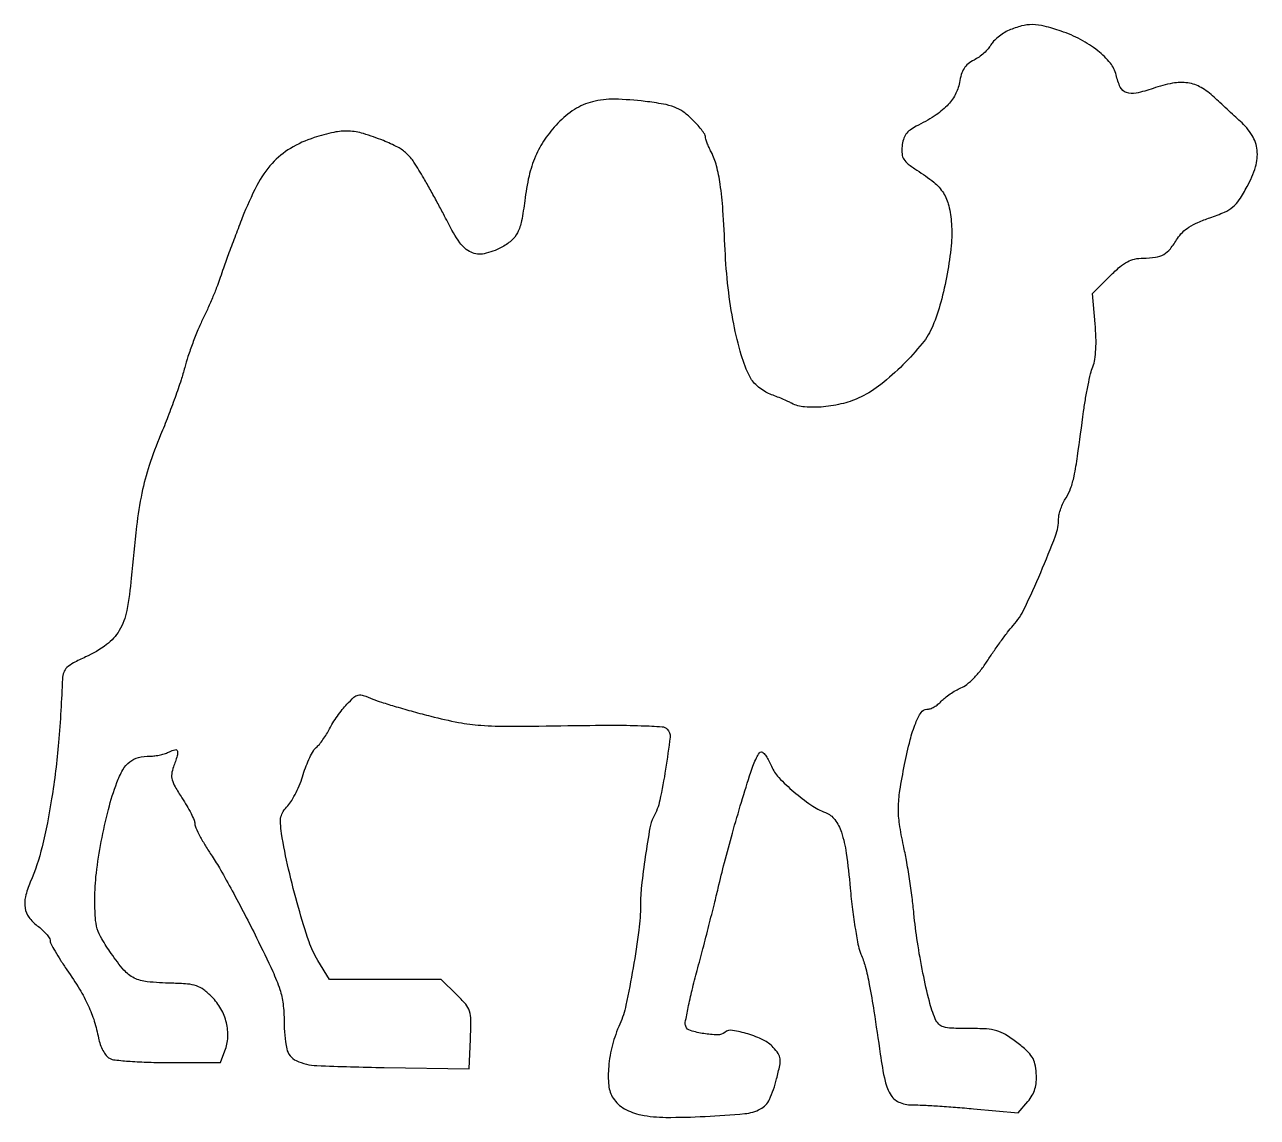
# Model space of a CAD drawing. Extents: x 0 to 290, y 0 to 257.
import ezdxf

# ---------------------------------------------------------------- set-up
doc = ezdxf.new("R2010")
doc.units = 0

msp = doc.modelspace()

# ---------------------------------------------------------------- linework, layer by layer
msp.add_lwpolyline([(231.328737, 255.542239, 0.036672), (230.033362, 254.861889, 0.030415), (228.763446, 253.959617, 0.031463), (227.698384, 252.984279, 0.068869), (227.049093, 252.091731, -0.058685), (226.422674, 251.192845, -0.028463), (225.433369, 250.198342, -0.027763), (224.272075, 249.267678, -0.035723), (223.105209, 248.554405, 0.052157), (221.722492, 247.645586, 0.077333), (220.756494, 246.567784, 0.069789), (220.100355, 245.163282, 0.034795), (219.655555, 243.247419, -0.085296), (218.685596, 240.403992, -0.070134), (216.770419, 237.826138, -0.055307), (213.776701, 235.398825, -0.027771), (209.535489, 232.997063, 0.042388), (208.063368, 232.105677, 0.080936), (207.093408, 231.125363, 0.083368), (206.502288, 229.908548, 0.047365), (206.190384, 228.297242, 0.047205), (206.186385, 226.486954, 0.116797), (206.607013, 225.237243, 0.090699), (207.62026, 224.123338, 0.021445), (209.690384, 222.679886, -0.0285), (213.638425, 219.843444, -0.079765), (215.907768, 217.315899, -0.086954), (217.163421, 214.337365, -0.038339), (217.799431, 210.096082, -0.043), (217.728466, 204.931, -0.020316), (216.79558, 198.326051, -0.020255), (215.288103, 191.630205, -0.032978), (213.412627, 186.116676, -0.07172), (210.939282, 181.962376, -0.027397), (206.414255, 176.956444, -0.027639), (201.229946, 172.356285, -0.054011), (196.562847, 169.413411, -0.050902), (192.42349, 167.888565, -0.039974), (187.708694, 167.072778, -0.041323), (183.309039, 167.033947, -0.103343), (180.236431, 167.916585, 0.015463), (179.345896, 168.352002, 0.005425), (178.041536, 168.923552, 0.00538), (176.5925, 169.521518, 0.006271), (175.202842, 170.057439, -0.05006), (173.836746, 170.726748, -0.035852), (172.458569, 171.725866, -0.036405), (171.271697, 172.880731, -0.06234), (170.490689, 174.018005, -0.049272), (168.394646, 179.284394, -0.021747), (166.63483, 186.57557, -0.02002), (165.327443, 195.03628, -0.017285), (164.620444, 204, 0.005635), (164.104098, 213.308425, 0.018795), (163.467135, 219.395056, 0.028605), (162.599093, 223.698218, 0.056246), (161.342757, 226.950655, -0.015139), (160.833018, 228.003968, -0.016308), (160.401327, 229.060693, -0.016025), (160.090828, 229.98781, -0.071439), (160.006161, 230.553833, 0.146429), (159.828544, 231.134936, 0.018149), (159.047122, 232.220933, 0.020168), (157.995045, 233.469126, 0.015423), (156.75, 234.749216, 0.038555), (154.694602, 236.450316, 0.06412), (152.709739, 237.49941, 0.046729), (150.112989, 238.203479, 0.012108), (145.822133, 238.839539, 0.026233), (138.634253, 239.347092, 0.065933), (133.426367, 238.75274, 0.081554), (129.233961, 236.940262, 0.059368), (125.307729, 233.703738, 0.04082), (122.251647, 229.933831, 0.048965), (120.05592, 225.931303, 0.044548), (118.53882, 221.27336, 0.026206), (117.527394, 215.5, -0.017018), (116.785114, 210.75141, -0.068976), (115.847327, 207.984944, -0.099102), (114.383727, 206.107348, -0.058534), (112.020016, 204.51035, -0.065193), (107.978458, 203.048569, -0.165873), (104.919718, 203.392295, -0.13253), (102.268804, 205.644157, -0.035817), (99.45047, 210.437969, 0.006893), (98.449452, 212.390852, 0.00256), (96.989653, 215.110839, 0.002536), (95.367062, 218.061568, 0.003061), (93.812177, 220.815698, 0.015093), (91.514872, 224.560496, 0.060766), (89.785551, 226.606013, 0.068145), (87.714832, 228.057918, 0.022151), (84.312177, 229.623098, 0.023551), (79.64667, 231.272097, 0.062438), (76.16519, 231.862313, 0.063698), (72.686307, 231.569381, 0.025295), (68.047908, 230.326478, 0.056738), (62.476554, 227.799988, 0.07529), (58.188042, 224.264895, 0.062698), (54.612275, 219.103528, 0.027346), (51.162226, 211.5, 0.00227), (49.578926, 207.378125, 0.002304), (48.041088, 203.2625, 0.00224), (46.735987, 199.670503, 0.009466), (46.004414, 197.5, -0.015975), (45.32485, 195.567286, -0.006593), (44.287514, 192.994388, -0.006515), (43.101722, 190.262083, -0.008331), (41.935195, 187.778768, 0.015192), (40.752619, 185.168835, 0.009432), (39.516978, 182.040635, 0.00946), (38.41324, 178.904515, 0.016838), (37.641643, 176.278768, -0.01703), (36.789053, 173.381511, -0.005897), (35.367901, 169.260013, -0.005851), (33.694083, 164.752298, -0.006768), (31.991812, 160.5, 0.019081), (29.307536, 153.284648, 0.029007), (27.588252, 146.821785, 0.021863), (26.340071, 139.002213, 0.006289), (25.092425, 126.811562, -0.025144), (24.022726, 119.203692, -0.084247), (22.264218, 114.504227, -0.103904), (19.281538, 111.192859, -0.050336), (14.340524, 108.298359, 0.014824), (11.490237, 106.889807, 0.066868), (9.984467, 105.809899, 0.111317), (9.212445, 104.665238, 0.084266), (8.905244, 103.176693, -0.012673), (7.996678, 88.234236, -0.017621), (6.374445, 74.927569, -0.019969), (4.144468, 63.724647, -0.042509), (1.355938, 55.348871, 0.042093), (0.224352, 51.959391, 0.099838), (0.120954, 49.313982, 0.118979), (1.037578, 47.12644, 0.075272), (3, 45.158121, -0.024264), (4.148592, 44.219462, -0.02987), (5.119134, 43.233268, -0.030813), (5.813873, 42.330808, -0.149447), (6.001307, 41.720063, 0.120785), (6.184481, 40.976305, 0.009508), (7.170188, 39.175829, 0.012491), (8.455633, 37.054997, 0.009229), (9.978643, 34.772123, -0.015111), (12.925869, 30.239876, -0.028259), (14.983758, 26.380329, -0.032447), (16.403251, 22.703939, -0.02963), (17.38611, 18.762153, 0.038423), (17.795726, 17.234217, 0.040186), (18.429794, 15.810775, 0.043701), (19.190024, 14.667298, 0.101677), (19.977292, 14.012153, 0.097266), (21.277841, 13.613441, 0.007822), (24.864552, 13.29732, 0.010325), (29.19029, 13.073843, 0.007742), (33.959009, 13), (46.049502, 13), (47.105581, 15.75, 0.080483), (47.776127, 18.95821, 0.07107), (47.44677, 22.36142, 0.068943), (46.156577, 25.629072, 0.068025), (44.022037, 28.439501, 0.034626), (42.105027, 30.107913, 0.080114), (40.423504, 30.998478, 0.061405), (38.282129, 31.442638, 0.0141), (34.58818, 31.641066, -0.017767), (28.831087, 31.992673, -0.090351), (25.754744, 32.866445, -0.102162), (23.368496, 34.720612, -0.025878), (20.362324, 38.635374, -0.016328), (18.148255, 42.086088, -0.061139), (17.110108, 44.437987, -0.058728), (16.65061, 47.018173, -0.014292), (16.519195, 51.348598, -0.03061), (16.884227, 57.482049, -0.01655), (18.04285, 64.958731, -0.016467), (19.723567, 72.482809, -0.025917), (21.708174, 78.797165, -0.041296), (23.104327, 81.771334, -0.094535), (24.712007, 83.641959, -0.106476), (26.763592, 84.65889, -0.062088), (29.5, 85, 0.032802), (30.648936, 85.075455, 0.022954), (31.926673, 85.304085, 0.023248), (33.135898, 85.638028, 0.043894), (34.065741, 86.035184, -0.067932), (35.362536, 86.517006, -0.405447), (35.920252, 86.174837, -0.140509), (35.887449, 85.047119, -0.013764), (34.981359, 82.450971, 0.061568), (34.587329, 80.843194, 0.097054), (34.69506, 79.431068, 0.064143), (35.388014, 77.781763, 0.014791), (36.981359, 75.214427, -0.014193), (38.139137, 73.353876, -0.016839), (39.121579, 71.532122, -0.015792), (39.843348, 69.955512, -0.095244), (40.02827, 69.078555, 0.106192), (40.244728, 68.151991, 0.01183), (41.222809, 66.201201, 0.013966), (42.521791, 63.913081, 0.010893), (44.055087, 61.5, -0.016892), (46.022828, 58.319537, -0.005178), (48.780559, 53.3884, -0.005175), (51.755211, 47.800869, -0.005645), (54.526817, 42.311575, -0.004914), (58.309936, 34.408437, -0.029567), (59.988016, 30.176477, -0.04919), (60.750188, 26.76959, -0.030457), (61, 22.672359, 0.049353), (61.636526, 16.239395, 0.239842), (63.838056, 13.449386, 0.098624), (68.721427, 12.278391, 0.005448), (84.5, 11.838969), (104.5, 11.5), (104.789085, 18.51595, 0.009983), (104.884163, 22.996682, 0.07677), (104.566999, 25.067359, 0.101252), (103.659294, 26.701439, 0.023138), (101.480825, 29.01595), (97.88348, 32.5), (84.778817, 32.5), (71.674154, 32.5), (68.916054, 37, -0.056123), (66.864467, 41.383638, -0.011989), (64.362559, 49.425374, -0.012996), (62.041399, 58.453449, -0.016776), (60.40721, 66.854913, -0.022483), (60.142819, 69.172167, -0.072395), (60.260164, 70.715409, -0.088533), (60.793239, 71.986742, -0.045167), (61.86367, 73.354883, 0.053203), (62.787447, 74.575408, 0.020337), (63.812039, 76.446873, 0.019867), (64.768668, 78.586093, 0.023032), (65.501399, 80.692755, -0.019316), (66.192346, 82.727878, -0.020806), (67.023311, 84.652735, -0.020872), (67.86932, 86.235495, -0.08658), (68.569093, 87.057342, 0.047016), (69.276331, 87.766406, 0.017866), (70.127598, 88.875988, 0.017509), (70.972694, 90.155603, 0.020488), (71.680098, 91.427167, -0.023661), (72.454879, 92.799282, -0.013309), (73.516316, 94.391585, -0.01326), (74.675902, 95.945469, -0.021084), (75.756951, 97.203759, -0.020888), (77.399288, 98.819018, -0.135394), (78.426455, 99.335836, -0.130177), (79.592651, 99.263574, -0.018751), (81.847195, 98.419379, 0.021874), (83.844195, 97.685801, 0.004893), (87.313479, 96.618285, 0.005069), (91.347269, 95.464524, 0.004882), (95.454405, 94.377719, 0.014878), (102.00841, 92.917851, 0.030211), (107.24281, 92.238802, 0.018341), (113.945834, 92.024737, 0.002617), (127.699813, 92.162099, -0.002952), (138.018652, 92.258239, -0.009365), (144.921206, 92.152519, -0.007312), (149.823032, 91.913771, -0.182492), (151.032339, 91.367473, -0.230268), (151.679825, 89.494477, -0.008694), (150.637879, 81.947742, -0.014824), (149.274965, 74.633802, -0.069491), (147.800389, 70.627023, 0.079769), (146.956895, 68.181972, 0.006341), (145.860088, 61.398997, 0.009103), (144.970086, 54.560792, 0.029638), (144.732897, 50, -0.034652), (144.369028, 44.136421, -0.010212), (143.007375, 35.227902, -0.00915), (141.323032, 26.488583, -0.053085), (139.871124, 22.029286, 0.040847), (138.143876, 17.133776, 0.042306), (137.260834, 12.079792, 0.046023), (137.276757, 7.615057, 0.121719), (138.328064, 4.622063, 0.11939), (140.96002, 2.154852, 0.080116), (144.843148, 0.712906, 0.048109), (150.702043, 0.1279, 0.013504), (159.905474, 0.345437, 0.009753), (169.212637, 0.999361, 0.098446), (172.923238, 2.090142, 0.168425), (175.038863, 4.338869, 0.042689), (176.71618, 9.143653, 0.010946), (177.454813, 12.317564, 0.077832), (177.535726, 13.89014, 0.12113), (177.101236, 15.099055, 0.042043), (175.942371, 16.561344, 0.090652), (173.601434, 18.28903, 0.038815), (169.97391, 19.726965, 0.035799), (166.381906, 20.561327, 0.207336), (164.538905, 20.086392, -0.171265), (162.83249, 19.517401, -0.034458), (159.594075, 19.797504, -0.032749), (156.461554, 20.500111, -0.233688), (155.352662, 21.523362, -0.137994), (155.267161, 22.448572, -0.005148), (155.941781, 25.911506, -0.008983), (156.864085, 30.023117, -0.00616), (158.051485, 34.654989, 0.001885), (159.40132, 39.739379, 0.001511), (160.817515, 45.223653, 0.001527), (162.096501, 50.303865, 0.003885), (162.98461, 54, -0.006988), (164.465741, 59.999985, -0.004475), (166.345256, 66.927213, -0.004313), (168.455264, 74.195967, -0.004643), (170.640662, 81.25, -0.01736), (171.293547, 83.06998, -0.025956), (171.999344, 84.604687, -0.023801), (172.671924, 85.751175, -0.253389), (173.131393, 86, -0.209379), (173.592756, 85.797943, -0.032791), (174.231739, 85.007203, -0.031748), (174.902504, 83.914671, -0.022845), (175.514197, 82.620265, 0.090928), (177.228254, 79.987643, 0.025851), (180.779674, 76.608056, 0.026818), (184.7914, 73.524657, 0.060092), (188.191733, 71.74734, -0.142702), (190.396753, 70.08812, -0.081545), (191.946209, 67.108218, -0.045269), (193.07658, 62.198495, -0.011262), (194.009357, 54, 0.007954), (194.545367, 48.994199, 0.009462), (195.215413, 44.290625, 0.008416), (195.920179, 40.356406, 0.058674), (196.517507, 38.5, -0.043931), (197.534842, 35.630539, -0.015524), (198.495448, 31.372056, -0.010017), (199.58126, 25.076107, -0.002666), (201.056904, 15, 0.018996), (202.199621, 8.650806, 0.091522), (203.618271, 5.282197, 0.158147), (205.726019, 3.591744, 0.09491), (208.91581, 3.034267, -0.016589), (210.934323, 3.000065, -0.003315), (214.531519, 2.795719, -0.003502), (218.717236, 2.500648, -0.003259), (223, 2.140483), (233.5, 1.188514), (235.742061, 3.844257, 0.043423), (236.775097, 5.308716, 0.05853), (237.421961, 6.794473, 0.055225), (237.730127, 8.456231, 0.033543), (237.742061, 10.456983, 0.040159), (237.424573, 12.687755, 0.085398), (236.760582, 14.293803, 0.069646), (235.504106, 15.781067, 0.019953), (233.172261, 17.706983, 0.023663), (230.4886, 19.555328, 0.067996), (228.427959, 20.475623, 0.057587), (226.009766, 20.888724, 0.013538), (221.900822, 21, -0.008245), (217.83719, 21.067015, -0.061186), (215.92949, 21.365488, -0.130687), (214.811866, 22.03136, -0.093061), (213.999467, 23.25, -0.039301), (212.605746, 27.402261, -0.011271), (211.105926, 34.024213, -0.011623), (209.80146, 41.319133, -0.015491), (208.977425, 48, 0.009229), (208.556992, 51.799722, 0.00587), (207.934226, 56.20625, 0.005896), (207.221184, 60.516879, 0.01088), (206.524247, 64, -0.017894), (205.60105, 68.975647, -0.040282), (205.343753, 72.80148, -0.035356), (205.690067, 76.912008, -0.011073), (206.778282, 83, -0.012271), (208.094848, 88.790502, -0.033527), (209.395598, 92.780538, -0.047915), (210.693949, 95.287146, -0.254575), (212.0033, 96, 0.087401), (212.773372, 96.135647, 0.040284), (213.701938, 96.560659, 0.038282), (214.631816, 97.178289, 0.043129), (215.417307, 97.908625, -0.040033), (216.285855, 98.726255, -0.020788), (217.486653, 99.608446, -0.020532), (218.802825, 100.417194, -0.029317), (220.036344, 101.015054, 0.073909), (221.395544, 101.830259, 0.027493), (223.041085, 103.341171, 0.025964), (224.719438, 105.250391, 0.024983), (226.21405, 107.34722, -0.008746), (227.676445, 109.546548, -0.006614), (229.355408, 111.910726, -0.006692), (230.991689, 114.089584, -0.015401), (232.293724, 115.672604, 0.067904), (234.946933, 119.691427, 0.01131), (238.774954, 128.143055, 0.010097), (242.246783, 136.773242, 0.089754), (242.990338, 140.785183, -0.056481), (243.115275, 141.847497, -0.027072), (243.500626, 143.167478, -0.02643), (244.057017, 144.517123, -0.034056), (244.713922, 145.686142, 0.059799), (245.810035, 147.895266, 0.03502), (246.601915, 150.744177, 0.01538), (247.41569, 155.475088, 0.001836), (248.855068, 166, -0.008953), (249.322762, 169.091406, -0.008833), (249.902715, 172.178125, -0.008737), (250.505382, 174.862331, -0.033237), (251.020571, 176.5, 0.055409), (251.478498, 178.217725, 0.023984), (251.719445, 180.574903, 0.020928), (251.753547, 183.40348, 0.01441), (251.565752, 186.603892), (250.943079, 193.707784), (255.089186, 197.853892, -0.018736), (257.368091, 199.968116, -0.054858), (259.133035, 201.177796, -0.071088), (260.841706, 201.800176, -0.050833), (262.867647, 202.015313, 0.035254), (265.733551, 202.229776, 0.093708), (267.66602, 202.896106, 0.092942), (269.231019, 204.225735, 0.034311), (270.902526, 206.604176, -0.063548), (272.048691, 208.048167, -0.050483), (273.607931, 209.288751, -0.040377), (275.707807, 210.410098, -0.020205), (278.516995, 211.497632, 0.019285), (281.954886, 212.821294, 0.072802), (283.914715, 214.026758, 0.073845), (285.432592, 215.734554, 0.020203), (287.286519, 218.836042, 0.049859), (289.237633, 223.467255, 0.101326), (289.619111, 227.382343, 0.112857), (288.431403, 230.854452, 0.071968), (285.67646, 234.138254, -0.002784), (284.2429, 235.433183, -0.001664), (282.551835, 236.988255, -0.001665), (280.878121, 238.548062, -0.00289), (279.5, 239.856053, 0.062962), (276.476737, 242.103793, 0.093293), (273.358534, 243.16319, 0.081038), (269.749136, 243.090057, 0.037363), (265.19136, 241.893812, -0.027134), (261.172957, 240.750868, -0.143518), (258.912331, 240.891741, -0.196148), (257.475876, 242.189471, -0.058193), (256.490434, 245.043555, 0.119178), (255.130905, 247.833445, 0.051758), (252.169074, 250.744171, 0.046302), (248.157297, 253.376781, 0.041182), (243.571861, 255.347344, 0.01973), (239.621955, 256.500755, 0.057247), (236.804546, 256.869915, 0.068441), (234.269834, 256.562348, 0.038239)], format="xyb", close=True)

doc.saveas('drawing.dxf')
